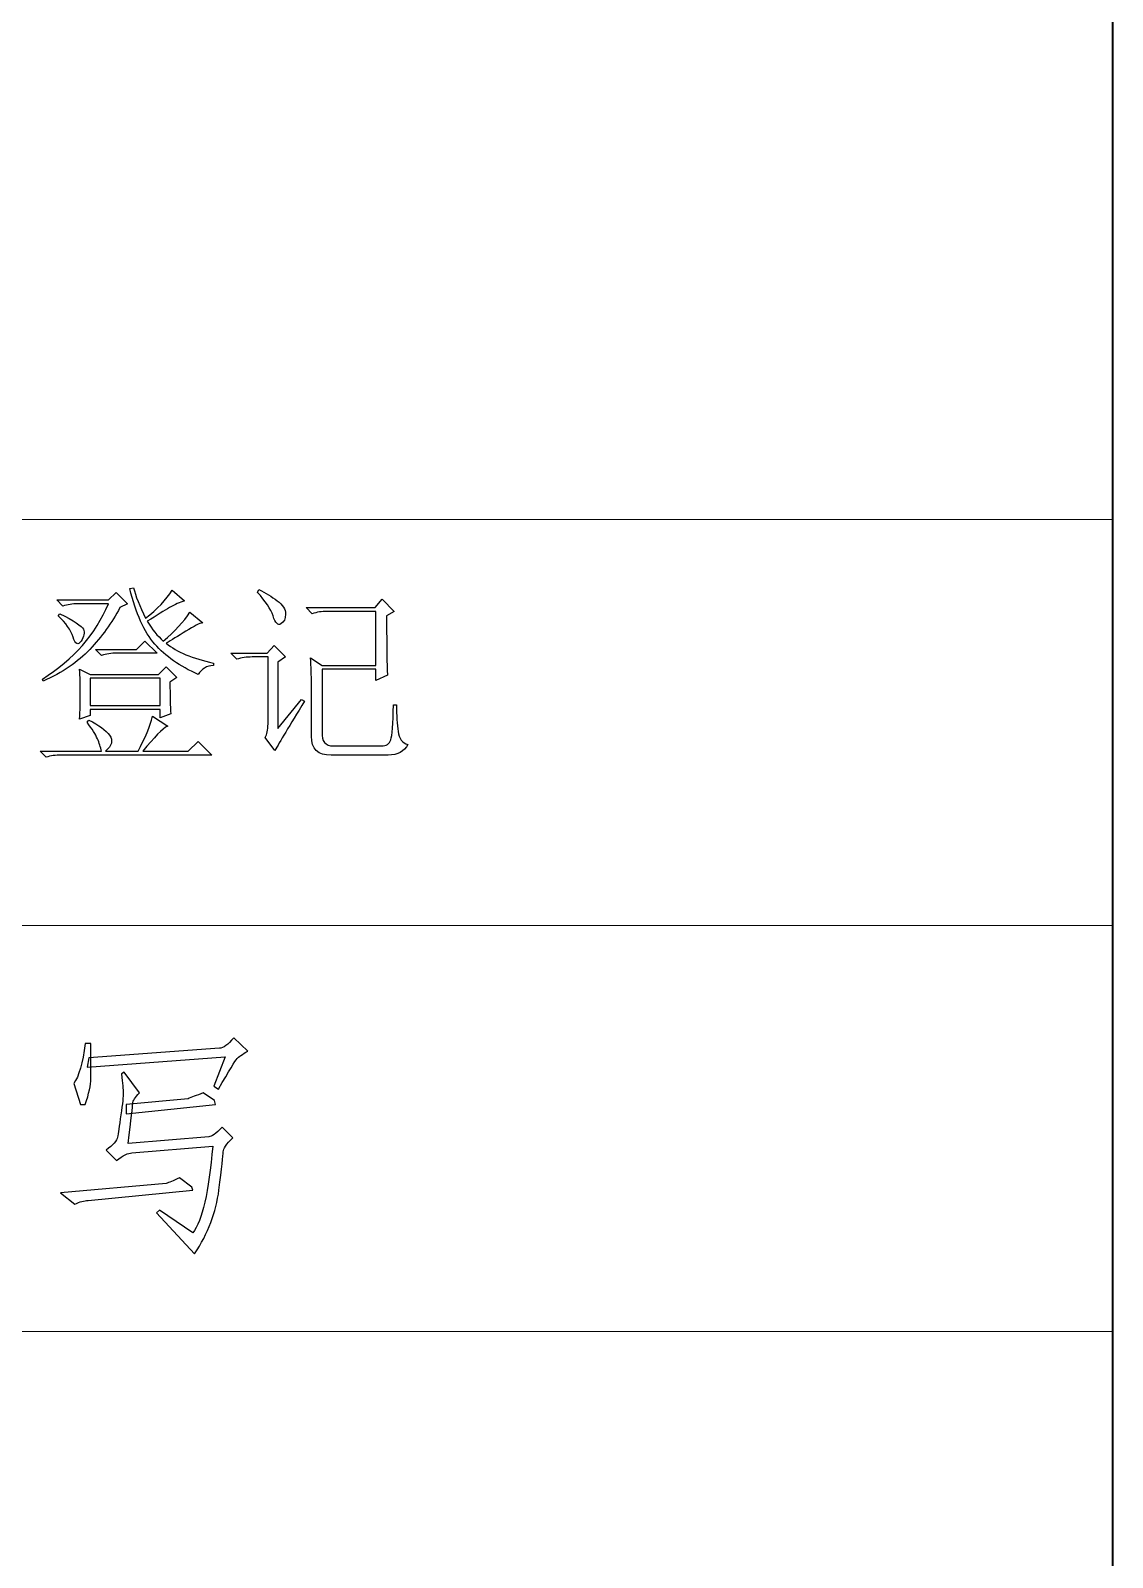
# Model space of a CAD drawing. Header units: millimetres. Extents: x 803 to 1266, y 444 to 714.
# Drawn here: x 814.76 to 826.73, y 514.39 to 531.28 of the extents above; entities that cross this region are included whole.
import ezdxf

# ---------------------------------------------------------------- set-up
doc = ezdxf.new("R2010")
doc.units = ezdxf.units.MM
doc.layers.add('layer 1', color=7, linetype='CONTINUOUS')

msp = doc.modelspace()

# ---------------------------------------------------------------- linework, layer by layer
at = {"layer": 'layer 1', "lineweight": 35}
msp.add_open_spline([(826.729, 709.179), (826.729, 709.179), (826.729, 451.293), (826.729, 451.293)], degree=3, dxfattribs=at)
at = {"layer": 'layer 1', "color": 1, "lineweight": 9}
for points in [[(826.729, 525.873), (826.729, 525.873), (802.632, 525.873), (802.632, 525.873)], [(826.729, 525.873), (826.729, 525.873), (826.729, 525.873), (826.729, 525.873)], [(826.729, 521.38), (826.729, 521.38), (802.632, 521.38), (802.632, 521.38)], [(826.729, 521.38), (826.729, 521.38), (826.729, 521.38), (826.729, 521.38)], [(826.729, 516.887), (826.729, 516.887), (802.632, 516.887), (802.632, 516.887)], [(826.729, 516.887), (826.729, 516.887), (826.729, 516.887), (826.729, 516.887)]]:
    msp.add_open_spline(points, degree=3, dxfattribs=at)
at = {"layer": 'layer 1', "color": 32, "lineweight": -3}
for points, knots in [([(815.049, 524.982), (815.049, 524.982), (815.117, 524.914), (815.117, 524.914), (815.117, 524.914), (815.167, 524.931), (815.223, 524.94), (815.285, 524.94), (815.285, 524.94), (815.285, 524.94), (815.621, 524.94), (815.621, 524.94), (815.621, 524.94), (815.481, 524.603), (815.237, 524.326), (814.89, 524.107), (814.89, 524.107), (814.89, 524.107), (814.898, 524.082), (814.898, 524.082), (814.898, 524.082), (815.111, 524.177), (815.284, 524.295), (815.415, 524.435), (815.415, 524.435), (815.547, 524.575), (815.658, 524.729), (815.748, 524.897), (815.748, 524.897), (815.748, 524.897), (815.832, 524.94), (815.832, 524.94), (815.832, 524.94), (815.832, 524.94), (815.705, 525.066), (815.705, 525.066), (815.705, 525.066), (815.705, 525.066), (815.621, 524.982), (815.621, 524.982), (815.621, 524.982), (815.621, 524.982), (815.049, 524.982), (815.049, 524.982)], [0, 0, 0, 0, 0.090909, 0.090909, 0.090909, 0.090909, 0.181818, 0.181818, 0.181818, 0.181818, 0.272727, 0.272727, 0.272727, 0.272727, 0.363636, 0.363636, 0.363636, 0.363636, 0.454545, 0.454545, 0.454545, 0.454545, 0.545455, 0.545455, 0.545455, 0.545455, 0.636364, 0.636364, 0.636364, 0.636364, 0.727273, 0.727273, 0.727273, 0.727273, 0.818182, 0.818182, 0.818182, 0.818182, 0.909091, 0.909091, 0.909091, 0.909091, 1, 1, 1, 1]), ([(815.899, 525.116), (815.899, 525.116), (815.857, 525.108), (815.857, 525.108), (815.857, 525.108), (815.924, 524.833), (816.017, 524.628), (816.134, 524.494), (816.134, 524.494), (816.252, 524.359), (816.412, 524.247), (816.614, 524.158), (816.614, 524.158), (816.653, 524.219), (816.709, 524.253), (816.782, 524.258), (816.782, 524.258), (816.782, 524.258), (816.782, 524.283), (816.782, 524.283), (816.782, 524.283), (816.552, 524.334), (816.378, 524.407), (816.26, 524.502), (816.26, 524.502), (816.316, 524.536), (816.39, 524.581), (816.479, 524.637), (816.479, 524.637), (816.569, 524.693), (816.63, 524.724), (816.664, 524.729), (816.664, 524.729), (816.664, 524.729), (816.521, 524.847), (816.521, 524.847), (816.521, 524.847), (816.454, 524.741), (816.356, 524.634), (816.227, 524.527), (816.227, 524.527), (816.165, 524.583), (816.106, 524.656), (816.05, 524.746), (816.05, 524.746), (816.157, 524.813), (816.24, 524.864), (816.298, 524.897), (816.298, 524.897), (816.357, 524.931), (816.412, 524.956), (816.462, 524.973), (816.462, 524.973), (816.462, 524.973), (816.328, 525.091), (816.328, 525.091), (816.328, 525.091), (816.26, 524.984), (816.162, 524.88), (816.033, 524.78), (816.033, 524.78), (815.966, 524.914), (815.921, 525.026), (815.899, 525.116)], [0, 0, 0, 0, 0.0625, 0.0625, 0.0625, 0.0625, 0.125, 0.125, 0.125, 0.125, 0.1875, 0.1875, 0.1875, 0.1875, 0.25, 0.25, 0.25, 0.25, 0.3125, 0.3125, 0.3125, 0.3125, 0.375, 0.375, 0.375, 0.375, 0.4375, 0.4375, 0.4375, 0.4375, 0.5, 0.5, 0.5, 0.5, 0.5625, 0.5625, 0.5625, 0.5625, 0.625, 0.625, 0.625, 0.625, 0.6875, 0.6875, 0.6875, 0.6875, 0.75, 0.75, 0.75, 0.75, 0.8125, 0.8125, 0.8125, 0.8125, 0.875, 0.875, 0.875, 0.875, 0.9375, 0.9375, 0.9375, 0.9375, 1, 1, 1, 1]), ([(817.27, 525.066), (817.359, 524.97), (817.417, 524.883), (817.442, 524.805), (817.442, 524.805), (817.467, 524.727), (817.497, 524.697), (817.53, 524.717), (817.53, 524.717), (817.564, 524.736), (817.581, 524.773), (817.581, 524.826), (817.581, 524.826), (817.581, 524.879), (817.55, 524.928), (817.488, 524.973), (817.488, 524.973), (817.426, 525.018), (817.359, 525.06), (817.287, 525.099), (817.287, 525.099), (817.287, 525.099), (817.27, 525.066), (817.27, 525.066)], [0, 0, 0, 0, 0.166667, 0.166667, 0.166667, 0.166667, 0.333333, 0.333333, 0.333333, 0.333333, 0.5, 0.5, 0.5, 0.5, 0.666667, 0.666667, 0.666667, 0.666667, 0.833333, 0.833333, 0.833333, 0.833333, 1, 1, 1, 1]), ([(817.867, 523.476), (817.867, 523.33), (817.939, 523.261), (818.085, 523.266), (818.085, 523.266), (818.085, 523.266), (818.716, 523.266), (818.716, 523.266), (818.716, 523.266), (818.822, 523.266), (818.895, 523.305), (818.934, 523.384), (818.934, 523.384), (818.873, 523.4), (818.836, 523.448), (818.825, 523.527), (818.825, 523.527), (818.814, 523.605), (818.808, 523.703), (818.808, 523.821), (818.808, 523.821), (818.808, 523.821), (818.775, 523.821), (818.775, 523.821), (818.775, 523.821), (818.769, 523.608), (818.759, 523.479), (818.745, 523.434), (818.745, 523.434), (818.731, 523.389), (818.696, 523.367), (818.64, 523.367), (818.64, 523.367), (818.64, 523.367), (818.11, 523.367), (818.11, 523.367), (818.11, 523.367), (818.021, 523.367), (817.979, 523.417), (817.984, 523.519), (817.984, 523.519), (817.984, 523.519), (817.984, 524.216), (817.984, 524.216), (817.984, 524.216), (817.984, 524.216), (818.581, 524.216), (818.581, 524.216), (818.581, 524.216), (818.581, 524.216), (818.581, 524.09), (818.581, 524.09), (818.581, 524.09), (818.581, 524.09), (818.708, 524.149), (818.708, 524.149), (818.708, 524.149), (818.702, 524.233), (818.699, 524.452), (818.699, 524.805), (818.699, 524.805), (818.699, 524.805), (818.783, 524.855), (818.783, 524.855), (818.783, 524.855), (818.783, 524.855), (818.648, 524.99), (818.648, 524.99), (818.648, 524.99), (818.648, 524.99), (818.573, 524.897), (818.573, 524.897), (818.573, 524.897), (818.573, 524.897), (817.808, 524.897), (817.808, 524.897), (817.808, 524.897), (817.808, 524.897), (817.875, 524.83), (817.875, 524.83), (817.875, 524.83), (817.926, 524.847), (817.981, 524.855), (818.043, 524.855), (818.043, 524.855), (818.043, 524.855), (818.581, 524.855), (818.581, 524.855), (818.581, 524.855), (818.581, 524.855), (818.581, 524.258), (818.581, 524.258), (818.581, 524.258), (818.581, 524.258), (817.984, 524.258), (817.984, 524.258), (817.984, 524.258), (817.984, 524.258), (817.858, 524.342), (817.858, 524.342), (817.858, 524.342), (817.864, 524.241), (817.867, 524.146), (817.867, 524.057), (817.867, 524.057), (817.867, 524.057), (817.867, 523.476), (817.867, 523.476)], [0, 0, 0, 0, 0.037037, 0.037037, 0.037037, 0.037037, 0.074074, 0.074074, 0.074074, 0.074074, 0.111111, 0.111111, 0.111111, 0.111111, 0.148148, 0.148148, 0.148148, 0.148148, 0.185185, 0.185185, 0.185185, 0.185185, 0.222222, 0.222222, 0.222222, 0.222222, 0.259259, 0.259259, 0.259259, 0.259259, 0.296296, 0.296296, 0.296296, 0.296296, 0.333333, 0.333333, 0.333333, 0.333333, 0.37037, 0.37037, 0.37037, 0.37037, 0.407407, 0.407407, 0.407407, 0.407407, 0.444444, 0.444444, 0.444444, 0.444444, 0.481481, 0.481481, 0.481481, 0.481481, 0.518519, 0.518519, 0.518519, 0.518519, 0.555556, 0.555556, 0.555556, 0.555556, 0.592593, 0.592593, 0.592593, 0.592593, 0.62963, 0.62963, 0.62963, 0.62963, 0.666667, 0.666667, 0.666667, 0.666667, 0.703704, 0.703704, 0.703704, 0.703704, 0.740741, 0.740741, 0.740741, 0.740741, 0.777778, 0.777778, 0.777778, 0.777778, 0.814815, 0.814815, 0.814815, 0.814815, 0.851852, 0.851852, 0.851852, 0.851852, 0.888889, 0.888889, 0.888889, 0.888889, 0.925926, 0.925926, 0.925926, 0.925926, 0.962963, 0.962963, 0.962963, 0.962963, 1, 1, 1, 1]), ([(815.083, 524.83), (815.083, 524.83), (815.066, 524.805), (815.066, 524.805), (815.066, 524.805), (815.15, 524.727), (815.205, 524.648), (815.23, 524.569), (815.23, 524.569), (815.255, 524.491), (815.285, 524.477), (815.319, 524.527), (815.319, 524.527), (815.352, 524.578), (815.361, 524.621), (815.344, 524.658), (815.344, 524.658), (815.327, 524.694), (815.24, 524.752), (815.083, 524.83)], [0, 0, 0, 0, 0.2, 0.2, 0.2, 0.2, 0.4, 0.4, 0.4, 0.4, 0.6, 0.6, 0.6, 0.6, 0.8, 0.8, 0.8, 0.8, 1, 1, 1, 1]), ([(815.479, 524.435), (815.479, 524.435), (815.546, 524.368), (815.546, 524.368), (815.546, 524.368), (815.596, 524.385), (815.652, 524.393), (815.714, 524.393), (815.714, 524.393), (815.714, 524.393), (816.16, 524.393), (816.16, 524.393), (816.16, 524.393), (816.16, 524.393), (816.025, 524.527), (816.025, 524.527), (816.025, 524.527), (816.025, 524.527), (815.932, 524.435), (815.932, 524.435), (815.932, 524.435), (815.932, 524.435), (815.479, 524.435), (815.479, 524.435)], [0, 0, 0, 0, 0.166667, 0.166667, 0.166667, 0.166667, 0.333333, 0.333333, 0.333333, 0.333333, 0.5, 0.5, 0.5, 0.5, 0.666667, 0.666667, 0.666667, 0.666667, 0.833333, 0.833333, 0.833333, 0.833333, 1, 1, 1, 1]), ([(817.354, 523.46), (817.354, 523.46), (817.463, 523.316), (817.463, 523.316), (817.463, 523.316), (817.513, 523.406), (817.623, 523.588), (817.791, 523.863), (817.791, 523.863), (817.791, 523.863), (817.757, 523.88), (817.757, 523.88), (817.757, 523.88), (817.757, 523.88), (817.497, 523.561), (817.497, 523.561), (817.497, 523.561), (817.497, 523.561), (817.497, 524.292), (817.497, 524.292), (817.497, 524.292), (817.497, 524.292), (817.581, 524.351), (817.581, 524.351), (817.581, 524.351), (817.581, 524.351), (817.454, 524.477), (817.454, 524.477), (817.454, 524.477), (817.454, 524.477), (817.379, 524.393), (817.379, 524.393), (817.379, 524.393), (817.379, 524.393), (816.975, 524.393), (816.975, 524.393), (816.975, 524.393), (816.975, 524.393), (817.042, 524.326), (817.042, 524.326), (817.042, 524.326), (817.093, 524.342), (817.149, 524.351), (817.211, 524.351), (817.211, 524.351), (817.211, 524.351), (817.387, 524.351), (817.387, 524.351), (817.387, 524.351), (817.387, 524.351), (817.387, 523.611), (817.387, 523.611), (817.387, 523.611), (817.387, 523.544), (817.376, 523.493), (817.354, 523.46)], [0, 0, 0, 0, 0.071429, 0.071429, 0.071429, 0.071429, 0.142857, 0.142857, 0.142857, 0.142857, 0.214286, 0.214286, 0.214286, 0.214286, 0.285714, 0.285714, 0.285714, 0.285714, 0.357143, 0.357143, 0.357143, 0.357143, 0.428571, 0.428571, 0.428571, 0.428571, 0.5, 0.5, 0.5, 0.5, 0.571429, 0.571429, 0.571429, 0.571429, 0.642857, 0.642857, 0.642857, 0.642857, 0.714286, 0.714286, 0.714286, 0.714286, 0.785714, 0.785714, 0.785714, 0.785714, 0.857143, 0.857143, 0.857143, 0.857143, 0.928571, 0.928571, 0.928571, 0.928571, 1, 1, 1, 1]), ([(815.302, 523.661), (815.302, 523.661), (815.419, 523.703), (815.419, 523.703), (815.419, 523.703), (815.419, 523.703), (815.419, 523.771), (815.419, 523.771), (815.419, 523.771), (815.419, 523.771), (816.193, 523.771), (816.193, 523.771), (816.193, 523.771), (816.193, 523.771), (816.193, 523.678), (816.193, 523.678), (816.193, 523.678), (816.193, 523.678), (816.311, 523.72), (816.311, 523.72), (816.311, 523.72), (816.305, 523.804), (816.302, 523.922), (816.302, 524.073), (816.302, 524.073), (816.302, 524.073), (816.378, 524.124), (816.378, 524.124), (816.378, 524.124), (816.378, 524.124), (816.26, 524.241), (816.26, 524.241), (816.26, 524.241), (816.26, 524.241), (816.176, 524.158), (816.176, 524.158), (816.176, 524.158), (816.176, 524.158), (815.419, 524.158), (815.419, 524.158), (815.419, 524.158), (815.419, 524.158), (815.302, 524.216), (815.302, 524.216), (815.302, 524.216), (815.307, 524.132), (815.31, 524.043), (815.31, 523.947), (815.31, 523.947), (815.31, 523.852), (815.307, 523.757), (815.302, 523.661)], [0, 0, 0, 0, 0.076923, 0.076923, 0.076923, 0.076923, 0.153846, 0.153846, 0.153846, 0.153846, 0.230769, 0.230769, 0.230769, 0.230769, 0.307692, 0.307692, 0.307692, 0.307692, 0.384615, 0.384615, 0.384615, 0.384615, 0.461538, 0.461538, 0.461538, 0.461538, 0.538462, 0.538462, 0.538462, 0.538462, 0.615385, 0.615385, 0.615385, 0.615385, 0.692308, 0.692308, 0.692308, 0.692308, 0.769231, 0.769231, 0.769231, 0.769231, 0.846154, 0.846154, 0.846154, 0.846154, 0.923077, 0.923077, 0.923077, 0.923077, 1, 1, 1, 1]), ([(815.419, 524.116), (815.419, 524.116), (816.193, 524.116), (816.193, 524.116), (816.193, 524.116), (816.193, 524.116), (816.193, 523.813), (816.193, 523.813), (816.193, 523.813), (816.193, 523.813), (815.419, 523.813), (815.419, 523.813), (815.419, 523.813), (815.419, 523.813), (815.419, 524.116), (815.419, 524.116)], [0, 0, 0, 0, 0.25, 0.25, 0.25, 0.25, 0.5, 0.5, 0.5, 0.5, 0.75, 0.75, 0.75, 0.75, 1, 1, 1, 1]), ([(814.865, 523.308), (814.865, 523.308), (814.932, 523.241), (814.932, 523.241), (814.932, 523.241), (814.982, 523.258), (815.038, 523.266), (815.1, 523.266), (815.1, 523.266), (815.1, 523.266), (816.765, 523.266), (816.765, 523.266), (816.765, 523.266), (816.765, 523.266), (816.614, 523.417), (816.614, 523.417), (816.614, 523.417), (816.614, 523.417), (816.504, 523.308), (816.504, 523.308), (816.504, 523.308), (816.504, 523.308), (816, 523.308), (816, 523.308), (816, 523.308), (816.129, 523.465), (816.221, 523.558), (816.277, 523.586), (816.277, 523.586), (816.277, 523.586), (816.109, 523.695), (816.109, 523.695), (816.109, 523.695), (816.081, 523.583), (816.028, 523.454), (815.949, 523.308), (815.949, 523.308), (815.949, 523.308), (815.588, 523.308), (815.588, 523.308), (815.588, 523.308), (815.66, 523.37), (815.676, 523.429), (815.634, 523.485), (815.634, 523.485), (815.592, 523.541), (815.515, 523.597), (815.403, 523.653), (815.403, 523.653), (815.403, 523.653), (815.386, 523.628), (815.386, 523.628), (815.386, 523.628), (815.442, 523.555), (815.48, 523.494), (815.499, 523.447), (815.499, 523.447), (815.519, 523.399), (815.535, 523.353), (815.546, 523.308), (815.546, 523.308), (815.546, 523.308), (814.865, 523.308), (814.865, 523.308)], [0, 0, 0, 0, 0.0625, 0.0625, 0.0625, 0.0625, 0.125, 0.125, 0.125, 0.125, 0.1875, 0.1875, 0.1875, 0.1875, 0.25, 0.25, 0.25, 0.25, 0.3125, 0.3125, 0.3125, 0.3125, 0.375, 0.375, 0.375, 0.375, 0.4375, 0.4375, 0.4375, 0.4375, 0.5, 0.5, 0.5, 0.5, 0.5625, 0.5625, 0.5625, 0.5625, 0.625, 0.625, 0.625, 0.625, 0.6875, 0.6875, 0.6875, 0.6875, 0.75, 0.75, 0.75, 0.75, 0.8125, 0.8125, 0.8125, 0.8125, 0.875, 0.875, 0.875, 0.875, 0.9375, 0.9375, 0.9375, 0.9375, 1, 1, 1, 1]), ([(816.912, 519.927), (816.912, 519.927), (815.385, 519.811), (815.385, 519.811), (815.385, 519.811), (815.385, 519.811), (815.406, 519.916), (815.406, 519.916), (815.406, 519.916), (815.406, 519.916), (816.849, 520.022), (816.849, 520.022), (816.849, 520.022), (816.891, 520.022), (816.944, 520.06), (817.007, 520.137), (817.007, 520.137), (817.007, 520.137), (817.165, 519.99), (817.165, 519.99), (817.165, 519.99), (817.102, 519.955), (817.061, 519.927), (817.044, 519.906), (817.044, 519.906), (817.026, 519.885), (816.958, 519.772), (816.838, 519.569), (816.838, 519.569), (816.838, 519.569), (816.786, 519.6), (816.786, 519.6), (816.786, 519.6), (816.786, 519.6), (816.912, 519.927), (816.912, 519.927)], [0, 0, 0, 0, 0.111111, 0.111111, 0.111111, 0.111111, 0.222222, 0.222222, 0.222222, 0.222222, 0.333333, 0.333333, 0.333333, 0.333333, 0.444444, 0.444444, 0.444444, 0.444444, 0.555556, 0.555556, 0.555556, 0.555556, 0.666667, 0.666667, 0.666667, 0.666667, 0.777778, 0.777778, 0.777778, 0.777778, 0.888889, 0.888889, 0.888889, 0.888889, 1, 1, 1, 1]), ([(815.311, 519.4), (815.311, 519.4), (815.238, 519.632), (815.238, 519.632), (815.238, 519.632), (815.294, 519.709), (815.336, 519.856), (815.364, 520.074), (815.364, 520.074), (815.364, 520.074), (815.427, 520.074), (815.427, 520.074), (815.427, 520.074), (815.427, 519.885), (815.427, 519.755), (815.427, 519.685), (815.427, 519.685), (815.427, 519.614), (815.406, 519.519), (815.364, 519.4), (815.364, 519.4), (815.364, 519.4), (815.311, 519.4), (815.311, 519.4)], [0, 0, 0, 0, 0.166667, 0.166667, 0.166667, 0.166667, 0.333333, 0.333333, 0.333333, 0.333333, 0.5, 0.5, 0.5, 0.5, 0.666667, 0.666667, 0.666667, 0.666667, 0.833333, 0.833333, 0.833333, 0.833333, 1, 1, 1, 1]), ([(816.554, 517.979), (816.659, 518.112), (816.733, 518.432), (816.775, 518.937), (816.775, 518.937), (816.775, 518.937), (815.88, 518.863), (815.88, 518.863), (815.88, 518.863), (815.838, 518.863), (815.782, 518.835), (815.712, 518.779), (815.712, 518.779), (815.712, 518.779), (815.596, 518.895), (815.596, 518.895), (815.596, 518.895), (815.673, 518.951), (815.715, 518.998), (815.722, 519.037), (815.722, 519.037), (815.729, 519.075), (815.741, 519.158), (815.759, 519.284), (815.759, 519.284), (815.777, 519.411), (815.785, 519.491), (815.785, 519.527), (815.785, 519.527), (815.785, 519.562), (815.778, 519.632), (815.764, 519.737), (815.764, 519.737), (815.764, 519.737), (815.796, 519.758), (815.796, 519.758), (815.796, 519.758), (815.796, 519.758), (815.965, 519.527), (815.965, 519.527), (815.965, 519.527), (815.915, 519.478), (815.89, 519.439), (815.89, 519.411), (815.89, 519.411), (815.89, 519.383), (815.873, 519.235), (815.838, 518.969), (815.838, 518.969), (815.838, 518.969), (816.733, 519.042), (816.733, 519.042), (816.733, 519.042), (816.761, 519.042), (816.81, 519.077), (816.881, 519.147), (816.881, 519.147), (816.881, 519.147), (816.996, 519.031), (816.996, 519.031), (816.996, 519.031), (816.926, 518.961), (816.891, 518.909), (816.891, 518.874), (816.891, 518.874), (816.891, 518.839), (816.875, 518.698), (816.844, 518.452), (816.844, 518.452), (816.812, 518.207), (816.723, 517.972), (816.575, 517.747), (816.575, 517.747), (816.575, 517.747), (816.154, 518.2), (816.154, 518.2), (816.154, 518.2), (816.154, 518.2), (816.186, 518.231), (816.186, 518.231), (816.186, 518.231), (816.186, 518.231), (816.554, 517.979), (816.554, 517.979)], [0, 0, 0, 0, 0.047619, 0.047619, 0.047619, 0.047619, 0.095238, 0.095238, 0.095238, 0.095238, 0.142857, 0.142857, 0.142857, 0.142857, 0.190476, 0.190476, 0.190476, 0.190476, 0.238095, 0.238095, 0.238095, 0.238095, 0.285714, 0.285714, 0.285714, 0.285714, 0.333333, 0.333333, 0.333333, 0.333333, 0.380952, 0.380952, 0.380952, 0.380952, 0.428571, 0.428571, 0.428571, 0.428571, 0.47619, 0.47619, 0.47619, 0.47619, 0.52381, 0.52381, 0.52381, 0.52381, 0.571429, 0.571429, 0.571429, 0.571429, 0.619048, 0.619048, 0.619048, 0.619048, 0.666667, 0.666667, 0.666667, 0.666667, 0.714286, 0.714286, 0.714286, 0.714286, 0.761905, 0.761905, 0.761905, 0.761905, 0.809524, 0.809524, 0.809524, 0.809524, 0.857143, 0.857143, 0.857143, 0.857143, 0.904762, 0.904762, 0.904762, 0.904762, 0.952381, 0.952381, 0.952381, 0.952381, 1, 1, 1, 1]), ([(816.796, 519.443), (816.796, 519.443), (816.807, 519.4), (816.807, 519.4), (816.807, 519.4), (816.807, 519.4), (815.817, 519.295), (815.817, 519.295), (815.817, 519.295), (815.817, 519.295), (815.817, 519.4), (815.817, 519.4), (815.817, 519.4), (815.817, 519.4), (816.502, 519.463), (816.502, 519.463), (816.502, 519.463), (816.537, 519.478), (816.593, 519.499), (816.67, 519.527), (816.67, 519.527), (816.67, 519.527), (816.796, 519.443), (816.796, 519.443)], [0, 0, 0, 0, 0.166667, 0.166667, 0.166667, 0.166667, 0.333333, 0.333333, 0.333333, 0.333333, 0.5, 0.5, 0.5, 0.5, 0.666667, 0.666667, 0.666667, 0.666667, 0.833333, 0.833333, 0.833333, 0.833333, 1, 1, 1, 1]), ([(816.544, 518.484), (816.544, 518.484), (816.554, 518.452), (816.554, 518.452), (816.554, 518.452), (816.554, 518.452), (815.396, 518.337), (815.396, 518.337), (815.396, 518.337), (815.354, 518.337), (815.305, 518.322), (815.248, 518.295), (815.248, 518.295), (815.248, 518.295), (815.09, 518.421), (815.09, 518.421), (815.09, 518.421), (815.09, 518.421), (816.259, 518.526), (816.259, 518.526), (816.259, 518.526), (816.287, 518.533), (816.337, 518.554), (816.407, 518.589), (816.407, 518.589), (816.407, 518.589), (816.544, 518.484), (816.544, 518.484)], [0, 0, 0, 0, 0.142857, 0.142857, 0.142857, 0.142857, 0.285714, 0.285714, 0.285714, 0.285714, 0.428571, 0.428571, 0.428571, 0.428571, 0.571429, 0.571429, 0.571429, 0.571429, 0.714286, 0.714286, 0.714286, 0.714286, 0.857143, 0.857143, 0.857143, 0.857143, 1, 1, 1, 1])]:
    msp.add_open_spline(points, degree=3, knots=knots, dxfattribs=at)

doc.saveas('drawing.dxf')
